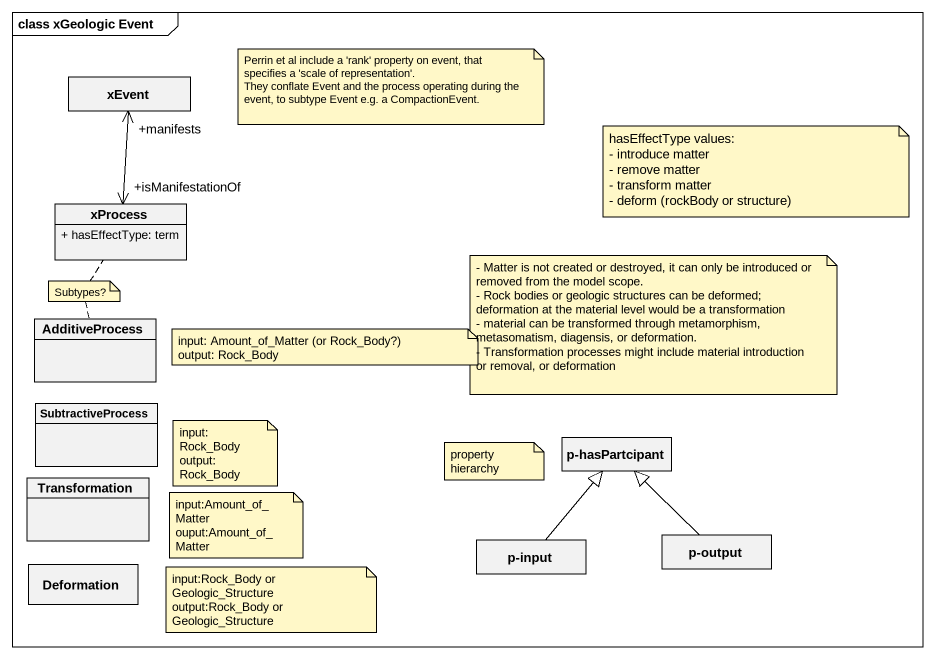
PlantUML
@startuml
mainframe class xGeologic Event
hide circle
hide empty members
skinparam classAttributeIconSize 0
class xEvent
class xProcess {
  + hasEffectType: term
}
class AdditiveProcess
class SubtractiveProcess
class "p-hasPartcipant" as p_hasPartcipant
class Transformation
class Deformation
class "p-input" as p_input
class "p-output" as p_output
xEvent "+manifests" <--> "+isManifestationOf" xProcess
p_input -up-|> p_hasPartcipant
p_output -up-|> p_hasPartcipant
note as N1
  Perrin et al include a 'rank' property on event, that specifies a 'scale of representation'.
  They conflate Event and the process operating during the event, to subtype Event e.g. a CompactionEvent.
end note
note as N2
  hasEffectType values:
  - introduce matter
  - remove matter
  - transform matter
  - deform (rockBody or structure)
end note
note as N3
  Subtypes?
end note
N3 .. AdditiveProcess
N3 .. xProcess
note as N4
  - Matter is not created or destroyed, it can only be introduced or removed from the model scope.
  - Rock bodies or geologic structures can be deformed; deformation at the material level would be a transformation
  - material can be transformed through metamorphism, metasomatism, diagensis, or deformation.
  - Transformation processes might include material introduction or removal, or deformation
end note
note as N5
  input: Amount_of_Matter (or Rock_Body?)
  output: Rock_Body
end note
note as N6
  input: Rock_Body
  output: Rock_Body
end note
note as N7
  property hierarchy
end note
note as N8
  input:Amount_of_Matter
  ouput:Amount_of_Matter
end note
note as N9
  input:Rock_Body or Geologic_Structure
  output:Rock_Body or Geologic_Structure
end note
@enduml
